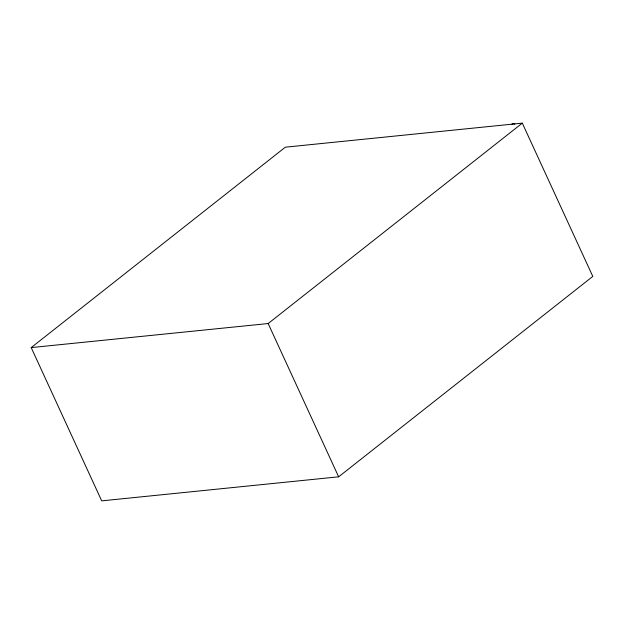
<?xml version="1.0" encoding="UTF-8"?>
<svg xmlns="http://www.w3.org/2000/svg" width="624" height="624" viewBox="0 0 624 624"><rect width="100%" height="100%" fill="white"/><g stroke="black" fill="none" stroke-linecap="round" stroke-linejoin="round"><path stroke-width="0.94" d="M31.2 347.591L285.355 147.186L522.304 123.139L592.8 276.409L338.645 476.814L101.696 500.861L31.2 347.591L268.156 323.544L522.304 123.139M268.156 323.544L338.645 476.814M511.766 124.402A4.61 2.839 51.7 0 1 514.878 124.082"/></g></svg>
